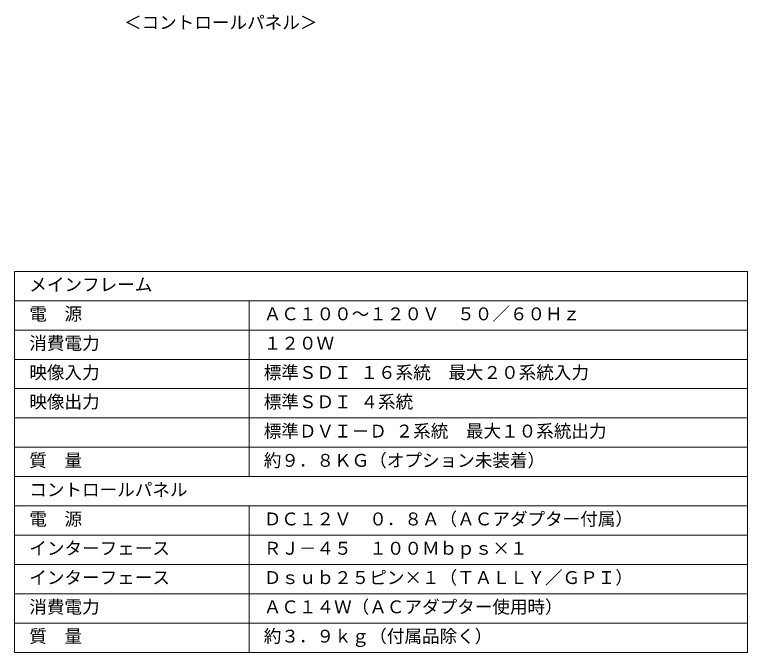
# Model space of a CAD drawing. Units: millimetres, scale not verified. Extents: x -62 to 63, y -117 to 117.
# Drawn here: x -62.5 to 62.5, y -116.5 to -7.7 of the extents above; entities that cross this region are included whole.
import ezdxf
from ezdxf.enums import TextEntityAlignment as Align

# ---------------------------------------------------------------- set-up
doc = ezdxf.new("R2010")
doc.units = ezdxf.units.MM
doc.header["$LTSCALE"] = 0.125
doc.layers.add('0-1_WAKU', color=1, linetype='Continuous', lineweight=18)
doc.layers.add('0-2_MOJI1', color=7, linetype='Continuous')
doc.styles.add('ＭＳ ゴシック', font='')
doc.styles.get('ＭＳ ゴシック').set_extended_font_data('MS Gothic')

msp = doc.modelspace()

# ---------------------------------------------------------------- linework, layer by layer
at = {"layer": '0-1_WAKU', "color": 4}
for p, q in [((62.5043, -86.5062), (62.5043, -51.5062)), ((-22.4957, -86.5062), (-22.4957, -56.5062)), ((-62.4957, -86.5062), (-62.4957, -116.5062)), ((62.5043, -116.5062), (62.5043, -86.5062)), ((-22.4957, -116.5062), (-22.4957, -91.5062)), ((-62.4957, -116.5062), (62.5043, -116.5062))]:
    msp.add_line(p, q, dxfattribs=at)
at = {"layer": '0-1_WAKU'}
for p, q in [((-62.4957, -56.5062), (62.5043, -56.5062)), ((-62.4957, -61.5062), (62.5043, -61.5062)), ((-62.4957, -66.5062), (62.5043, -66.5062)), ((-62.4957, -71.5062), (62.5043, -71.5062)), ((-62.4957, -76.5062), (62.5043, -76.5062)), ((-62.4957, -81.5062), (62.5043, -81.5062)), ((62.5043, -86.5062), (-62.4957, -86.5062)), ((-62.4957, -91.5062), (62.5043, -91.5062)), ((-62.4957, -96.5062), (62.5043, -96.5062)), ((-62.4957, -101.5062), (62.5043, -101.5062)), ((-62.4957, -106.5062), (62.5043, -106.5062)), ((-62.4957, -111.5062), (62.5043, -111.5062))]:
    msp.add_line(p, q, dxfattribs=at)
at = {"layer": '0-1_WAKU', "color": 4}
msp.add_lwpolyline([(62.5043, -51.5062), (-62.4957, -51.5062), (-62.4957, -86.5062)], dxfattribs=at)

# ---------------------------------------------------------------- texts
at = {"layer": '0-2_MOJI1', "style": 'ＭＳ ゴシック'}
for s, p in [('＜コントロールパネル＞', (-43.8414, -10.7785)), ('メインフレーム', (-59.9957, -55.5062)), ('電\u3000源', (-59.9957, -60.5062)), ('ＡＣ１００～１２０Ｖ\u3000５０／６０Ｈｚ', (-19.9957, -60.5062)), ('消費電力', (-59.9957, -65.5062)), ('１２０Ｗ', (-19.9957, -65.5062)), ('映像入力', (-59.9957, -70.5062)), ('標準ＳＤＩ １６系統\u3000最大２０系統入力', (-19.9957, -70.5062)), ('映像出力', (-59.9957, -75.5062)), ('標準ＳＤＩ ４系統', (-19.9957, -75.5062)), ('標準ＤＶＩ－Ｄ ２系統\u3000最大１０系統出力', (-19.9957, -80.5062)), ('質\u3000量', (-59.9957, -85.5062)), ('約９．８ＫＧ（オプション未装着）', (-19.9957, -85.5062)), ('コントロールパネル', (-59.9957, -90.5062)), ('電\u3000源', (-59.9957, -95.5062)), ('ＤＣ１２Ｖ\u3000０．８Ａ（ＡＣアダプター付属）', (-19.9957, -95.5062)), ('インターフェース', (-59.9957, -100.5062)), ('ＲＪ－４５\u3000１００Ｍｂｐｓ×１', (-19.9957, -100.5062)), ('インターフェース', (-59.9957, -105.5062)), ('Ｄｓｕｂ２５ピン×１（ＴＡＬＬＹ／ＧＰＩ）', (-19.9957, -105.5062)), ('消費電力', (-59.9957, -110.5062)), ('ＡＣ１４Ｗ（ＡＣアダプター使用時）', (-19.9957, -110.5062)), ('質\u3000量', (-59.9957, -115.5062)), ('約３．９ｋｇ（付属品除く）', (-19.9957, -115.5062))]:
    msp.add_text(s, height=2.199, dxfattribs=at).set_placement(p, align=Align.BOTTOM_LEFT)

doc.saveas('drawing.dxf')
